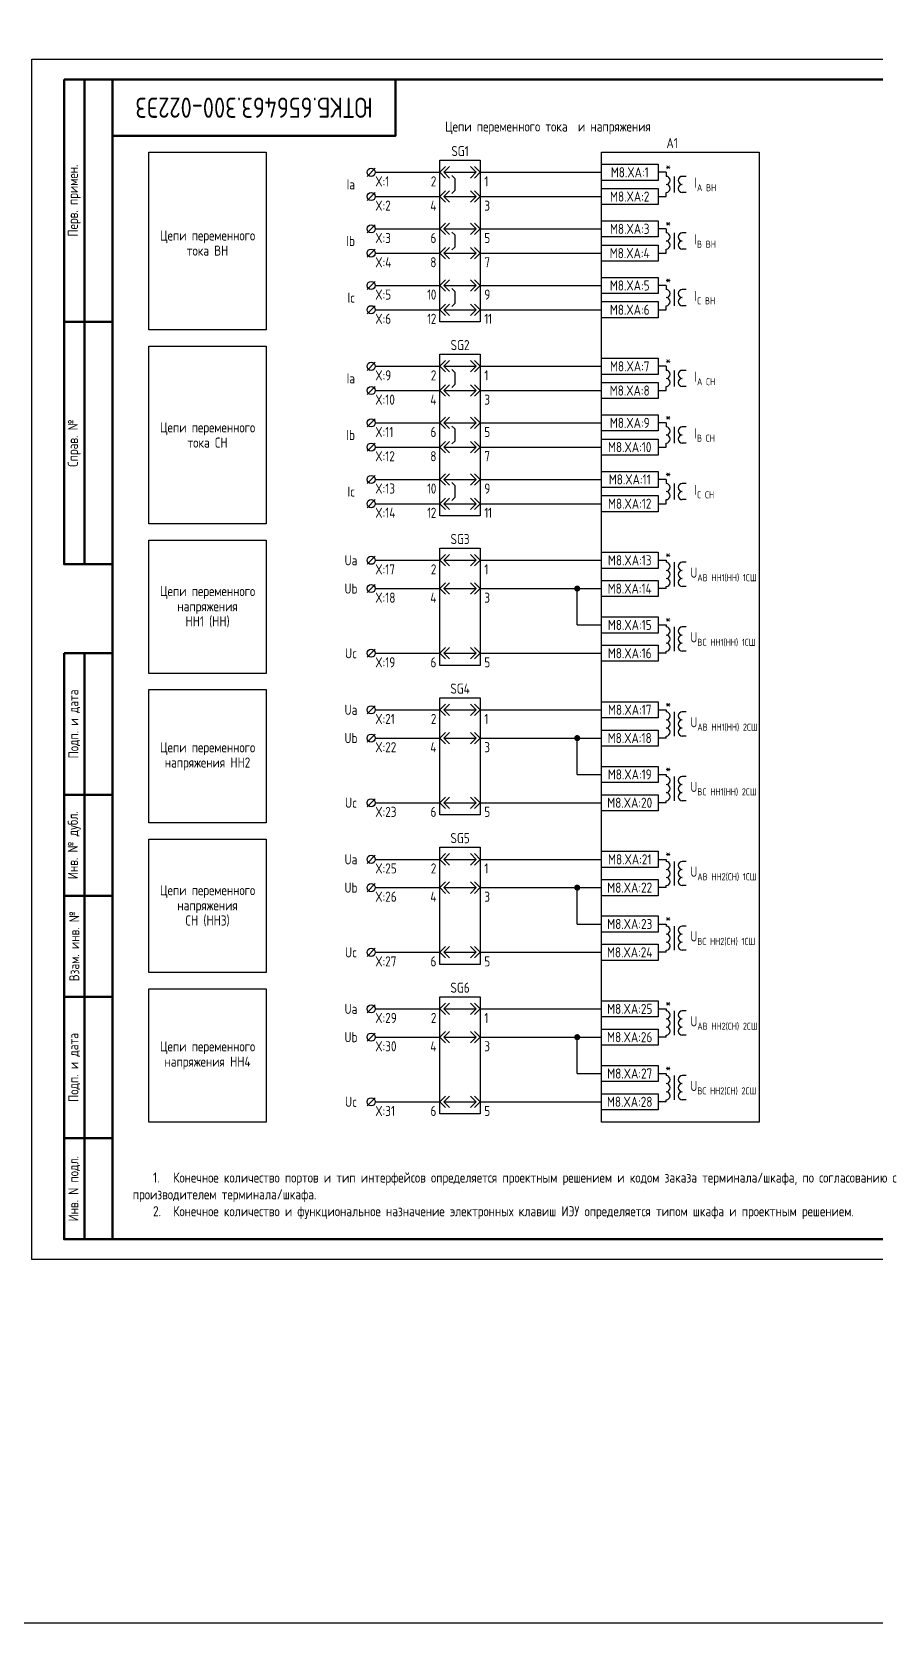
# Model space of a CAD drawing. Header units: millimetres. Extents: x -1036 to 3564, y -90 to 586.
# Drawn here: x 0 to 208.8, y -90 to 303.8 of the extents above; entities that cross this region are included whole.
import ezdxf

# ---------------------------------------------------------------- set-up
doc = ezdxf.new("R2010")
doc.units = ezdxf.units.MM
doc.styles.add('Gost_type_A', font='GOST_A.TTF')

# ---------------------------------------------------------------- blocks, each defined once
blk = doc.blocks.new('Штамп угловой верхний')
at = {"lineweight": 50}
blk.add_lwpolyline([(0, 0), (70, 0), (70, -14), (0, -14)], close=True, dxfattribs=at)
blk = doc.blocks.new('Формат_А3')
blk.add_lwpolyline([(-420, 297), (0, 297), (0, 0), (-420, 0)], close=True)
at = {"lineweight": 50}
blk.add_lwpolyline([(-400, 292), (-5, 292), (-5, 5), (-400, 5)], close=True, dxfattribs=at)
blk = doc.blocks.new('Штамп левый верхний')
at = {"lineweight": 50}
for points in [[(-12, 0), (-7, 0), (-7, -60), (-12, -60)], [(-7, 0), (0, 0), (0, -60), (-7, -60)], [(-12, -60), (-7, -60), (-7, -120), (-12, -120)], [(-7, -60), (0, -60), (0, -120), (-7, -120)]]:
    blk.add_lwpolyline(points, close=True, dxfattribs=at)
at = {"char_height": 2.5, "width": 60, "attachment_point": 5, "rotation": 90, "style": 'Gost_type_A'}
for s, insert in [('Перв. примен.', (-9.5, -30)), ('Справ. №', (-9.5, -90))]:
    blk.add_mtext(s, dxfattribs=dict(at, insert=insert))
blk = doc.blocks.new('Штамп левый нижний')
at = {"lineweight": 50}
for points in [[(-12, 145), (-7, 145), (-7, 110), (-12, 110)], [(-7, 145), (0, 145), (0, 110), (-7, 110)], [(-12, 110), (-7, 110), (-7, 85), (-12, 85)], [(-7, 110), (0, 110), (0, 85), (-7, 85)], [(-12, 85), (-7, 85), (-7, 60), (-12, 60)], [(-7, 85), (0, 85), (0, 60), (-7, 60)], [(-12, 60), (-7, 60), (-7, 25), (-12, 25)], [(-7, 60), (0, 60), (0, 25), (-7, 25)], [(-12, 25), (-7, 25), (-7, 0), (-12, 0)], [(-7, 25), (0, 25), (0, 0), (-7, 0)]]:
    blk.add_lwpolyline(points, close=True, dxfattribs=at)
at = {"char_height": 2.5, "attachment_point": 5, "rotation": 90, "style": 'Gost_type_A'}
for s, insert, width in [('Подп. и дата', (-9.5, 127.5), 35), ('Инв. № дубл.', (-9.5, 97.5), 25), ('Взам. инв. №', (-9.5, 72.5), 25), ('Подп. и дата', (-9.5, 42.5), 35), ('Инв. N подл.', (-9.5, 12.5), 25)]:
    blk.add_mtext(s, dxfattribs=dict(at, insert=insert, width=width))
blk = doc.blocks.new('БИ_разъем')
for p, q in [((0, 0), (1.41, 1.41)), ((0, 0), (1.41, 1.41)), ((0, 0), (1.41, -1.41)), ((0, 0), (1.41, -1.41)), ((1, 0), (2.41, 1.41)), ((1, 0), (2.41, -1.41)), ((1, 0), (9, 0)), ((9, 0), (7.59, 1.41)), ((9, 0), (7.59, -1.41)), ((10, 0), (8.59, 1.41)), ((10, 0), (8.59, 1.41)), ((10, 0), (8.59, -1.41)), ((10, 0), (8.59, -1.41))]:
    blk.add_line(p, q)
blk = doc.blocks.new('БИ_перемычка')
for p, q in [((2.97, -0.79), (3.67, -1.5)), ((3.67, -1.5), (3.67, -4.5)), ((2.97, -5.21), (3.67, -4.5))]:
    blk.add_line(p, q)
blk = doc.blocks.new('POINT')
at = {"const_width": 0.75}
blk.add_lwpolyline([(-0.375, 0, 1), (0.375, 0, 1)], format="xyb", close=True, dxfattribs=at)

msp = doc.modelspace()

# ---------------------------------------------------------------- linework, layer by layer
for p, q in [((85, 270), (83, 268)), ((85, 269), (101, 269)), ((111, 269), (141, 269)), ((157, 269), (155, 269)), ((85, 264), (83, 262)), ((85.01, 263), (100.83, 263)), ((111, 263), (141, 263)), ((155, 263), (157, 263)), ((85, 256), (83, 254)), ((85.01, 255), (100.83, 255)), ((111, 255), (141, 255)), ((157, 255), (155, 255)), ((85, 250), (83, 248)), ((85.01, 249), (100.83, 249)), ((111, 249), (141, 249)), ((155, 249), (157, 249)), ((85, 242), (83, 240)), ((85.01, 241), (100.83, 241)), ((111, 241), (141, 241)), ((157, 241), (155, 241)), ((85, 236), (83, 234)), ((85.01, 235), (100.83, 235)), ((111, 235), (141, 235)), ((155, 235), (157, 235)), ((85, 222), (83, 220)), ((85, 221), (101, 221)), ((111, 221), (141, 221)), ((157, 221), (155, 221)), ((85, 216), (83, 214)), ((85.01, 215), (100.83, 215)), ((111, 215), (141, 215)), ((155, 215), (157, 215)), ((85, 208), (83, 206)), ((85.01, 207), (100.83, 207)), ((111, 207), (141, 207)), ((157, 207), (155, 207)), ((85, 202), (83, 200)), ((85.01, 201), (100.83, 201)), ((111, 201), (141, 201)), ((155, 201), (157, 201)), ((85, 194), (83, 192)), ((85.01, 193), (100.83, 193)), ((111, 193), (141, 193)), ((157, 193), (155, 193)), ((85, 188), (83, 186)), ((85.01, 187), (100.83, 187)), ((111, 187), (141, 187)), ((155, 187), (157, 187)), ((85, 174), (83, 172)), ((85, 173), (101, 173)), ((111, 173), (141, 173)), ((85, 167), (83, 165)), ((85.01, 166), (100.83, 166)), ((111, 166), (141, 166)), ((135, 157), (135, 166)), ((135, 157), (141, 157)), ((85, 151), (83, 149)), ((85.01, 150), (100.83, 150)), ((111, 150), (141, 150)), ((85, 137), (83, 135)), ((85, 136), (101, 136)), ((111, 136), (141, 136)), ((85, 130), (83, 128)), ((85.01, 129), (100.83, 129)), ((111, 129), (141, 129)), ((135, 120), (135, 129)), ((135, 120), (141, 120)), ((85, 114), (83, 112)), ((85.01, 113), (100.83, 113)), ((111, 113), (141, 113)), ((85, 100), (83, 98)), ((85, 99), (101, 99)), ((111, 99), (141, 99)), ((85, 93), (83, 91)), ((85.01, 92), (100.83, 92)), ((111, 92), (141, 92)), ((135, 83), (135, 92)), ((135, 83), (141, 83)), ((85, 77), (83, 75)), ((85.01, 76), (100.83, 76)), ((111, 76), (141, 76)), ((85, 63), (83, 61)), ((85, 62), (101, 62)), ((111, 62), (141, 62)), ((85, 56), (83, 54)), ((85.01, 55), (100.83, 55)), ((111, 55), (141, 55)), ((135, 46), (135, 55)), ((135, 46), (141, 46)), ((85, 40), (83, 38)), ((85.01, 39), (100.83, 39)), ((111, 39), (141, 39))]:
    msp.add_line(p, q)
at = {"ltscale": 4}
for p, q in [((157, 269), (157, 268)), ((157, 268.5), (157, 268)), ((159, 268), (159, 264)), ((159, 268), (159, 264)), ((162, 268), (161, 268)), ((162, 268), (161, 268)), ((157, 263), (157, 264)), ((162, 264), (161, 264)), ((162, 264), (161, 264)), ((157, 255), (157, 254)), ((157, 254.5), (157, 254)), ((159, 254), (159, 250)), ((159, 254), (159, 250)), ((162, 254), (161, 254)), ((162, 254), (161, 254)), ((157, 249), (157, 250)), ((162, 250), (161, 250)), ((162, 250), (161, 250)), ((157, 241), (157, 240)), ((157, 240.5), (157, 240)), ((159, 240), (159, 236)), ((159, 240), (159, 236)), ((162, 240), (161, 240)), ((162, 240), (161, 240)), ((157, 235), (157, 236)), ((162, 236), (161, 236)), ((162, 236), (161, 236)), ((157, 221), (157, 220)), ((157, 220.5), (157, 220)), ((159, 220), (159, 216)), ((159, 220), (159, 216)), ((162, 220), (161, 220)), ((162, 220), (161, 220)), ((157, 215), (157, 216)), ((162, 216), (161, 216)), ((162, 216), (161, 216)), ((157, 207), (157, 206)), ((157, 206.5), (157, 206)), ((159, 206), (159, 202)), ((159, 206), (159, 202)), ((162, 206), (161, 206)), ((162, 206), (161, 206)), ((157, 201), (157, 202)), ((162, 202), (161, 202)), ((162, 202), (161, 202)), ((157, 193), (157, 192)), ((157, 192.5), (157, 192)), ((159, 192), (159, 188)), ((159, 192), (159, 188)), ((162, 192), (161, 192)), ((162, 192), (161, 192)), ((157, 187), (157, 188)), ((162, 188), (161, 188)), ((162, 188), (161, 188)), ((155, 173), (157, 173)), ((157, 173), (157, 172.5)), ((157, 173), (157, 172.5)), ((159, 172.5), (159, 168.5)), ((159, 170.5), (159, 166.5)), ((162, 172.5), (161, 172.5)), ((157, 166), (155, 166)), ((157, 166), (157, 166.5)), ((162, 166.5), (161, 166.5)), ((155, 157), (157, 157)), ((157, 157), (157, 156.5)), ((157, 157), (157, 156.5)), ((159, 156.5), (159, 152.5)), ((159, 154.5), (159, 150.5)), ((162, 156.5), (161, 156.5)), ((157, 150), (155, 150)), ((157, 150), (157, 150.5)), ((162, 150.5), (161, 150.5)), ((155, 136), (157, 136)), ((157, 136), (157, 135.5)), ((157, 136), (157, 135.5)), ((159, 135.5), (159, 131.5)), ((162, 135.5), (161, 135.5)), ((159, 133.5), (159, 129.5)), ((157, 129), (155, 129)), ((157, 129), (157, 129.5)), ((162, 129.5), (161, 129.5)), ((155, 120), (157, 120)), ((157, 120), (157, 119.5)), ((157, 120), (157, 119.5)), ((159, 119.5), (159, 115.5)), ((162, 119.5), (161, 119.5)), ((159, 117.5), (159, 113.5)), ((157, 113), (155, 113)), ((157, 113), (157, 113.5)), ((162, 113.5), (161, 113.5)), ((155, 99), (157, 99)), ((157, 99), (157, 98.5)), ((157, 99), (157, 98.5)), ((159, 98.5), (159, 94.5)), ((162, 98.5), (161, 98.5)), ((159, 96.5), (159, 92.5)), ((157, 92), (155, 92)), ((157, 92), (157, 92.5)), ((162, 92.5), (161, 92.5)), ((155, 83), (157, 83)), ((157, 83), (157, 82.5)), ((157, 83), (157, 82.5)), ((159, 82.5), (159, 78.5)), ((159, 80.5), (159, 76.5)), ((162, 82.5), (161, 82.5)), ((157, 76), (155, 76)), ((157, 76), (157, 76.5)), ((162, 76.5), (161, 76.5)), ((155, 62), (157, 62)), ((157, 62), (157, 61.5)), ((157, 62), (157, 61.5)), ((159, 61.5), (159, 57.5)), ((159, 59.5), (159, 55.5)), ((162, 61.5), (161, 61.5)), ((157, 55), (157, 55.5)), ((162, 55.5), (161, 55.5)), ((157, 55), (155, 55)), ((155, 46), (157, 46)), ((157, 46), (157, 45.5)), ((157, 46), (157, 45.5)), ((159, 45.5), (159, 41.5)), ((159, 43.5), (159, 39.5)), ((162, 45.5), (161, 45.5)), ((157, 39), (157, 39.5)), ((162, 39.5), (161, 39.5)), ((157, 39), (155, 39))]:
    msp.add_line(p, q, dxfattribs=at)
for points in [[(-1036, 586), (3564, 586), (3564, -90), (-1036, -90)], [(58, 230), (29, 230), (29, 274), (58, 274)], [(101, 272), (111, 272), (111, 232), (101, 232)], [(141, 274), (180, 274), (180, 34), (141, 34)], [(141, 271), (155, 271), (155, 267), (141, 267)], [(141, 265), (155, 265), (155, 261), (141, 261)], [(141, 257), (155, 257), (155, 253), (141, 253)], [(141, 251), (155, 251), (155, 247), (141, 247)], [(141, 243), (155, 243), (155, 239), (141, 239)], [(141, 237), (155, 237), (155, 233), (141, 233)], [(58, 182), (29, 182), (29, 226), (58, 226)], [(101, 224), (111, 224), (111, 184), (101, 184)], [(141, 223), (155, 223), (155, 219), (141, 219)], [(141, 217), (155, 217), (155, 213), (141, 213)], [(141, 209), (155, 209), (155, 205), (141, 205)], [(141, 203), (155, 203), (155, 199), (141, 199)], [(141, 195), (155, 195), (155, 191), (141, 191)], [(141, 189), (155, 189), (155, 185), (141, 185)], [(58, 145), (29, 145), (29, 178), (58, 178)], [(101, 176), (111, 176), (111, 147), (101, 147)], [(141, 175), (155, 175), (155, 171), (141, 171)], [(141, 168), (155, 168), (155, 164), (141, 164)], [(141, 159), (155, 159), (155, 155), (141, 155)], [(141, 152), (155, 152), (155, 148), (141, 148)], [(58, 108), (29, 108), (29, 141), (58, 141)], [(101, 139), (111, 139), (111, 110), (101, 110)], [(141, 138), (155, 138), (155, 134), (141, 134)], [(141, 131), (155, 131), (155, 127), (141, 127)], [(141, 122), (155, 122), (155, 118), (141, 118)], [(141, 115), (155, 115), (155, 111), (141, 111)], [(58, 71), (29, 71), (29, 104), (58, 104)], [(101, 102), (111, 102), (111, 73), (101, 73)], [(141, 101), (155, 101), (155, 97), (141, 97)], [(141, 94), (155, 94), (155, 90), (141, 90)], [(141, 85), (155, 85), (155, 81), (141, 81)], [(141, 78), (155, 78), (155, 74), (141, 74)], [(58, 34), (29, 34), (29, 67), (58, 67)], [(101, 65), (111, 65), (111, 36), (101, 36)], [(141, 64), (155, 64), (155, 60), (141, 60)], [(141, 57), (155, 57), (155, 53), (141, 53)], [(141, 48), (155, 48), (155, 44), (141, 44)], [(141, 41), (155, 41), (155, 37), (141, 37)]]:
    msp.add_lwpolyline(points, close=True)
for centre in [(84, 269), (84, 263), (84, 255), (84, 249), (84, 241), (84, 235), (84, 221), (84, 215), (84, 207), (84, 201), (84, 193), (84, 187), (84, 173), (84, 166), (84, 150), (84, 136), (84, 129), (84, 113), (84, 99), (84, 92), (84, 76), (84, 62), (84, 55), (84, 39)]:
    msp.add_circle(centre, 1)
for centre, start, end in [((157, 267), 270, 90), ((157, 267), 270, 90), ((161, 267), 90, 270), ((161, 267), 90, 270), ((157, 265), 270, 90), ((157, 265), 270, 90), ((161, 265), 90, 270), ((161, 265), 90, 270), ((157, 253), 270, 90), ((157, 253), 270, 90), ((161, 253), 90, 270), ((161, 253), 90, 270), ((157, 251), 270, 90), ((157, 251), 270, 90), ((161, 251), 90, 270), ((161, 251), 90, 270), ((157, 239), 270, 90), ((157, 239), 270, 90), ((157, 237), 270, 90), ((157, 237), 270, 90), ((161, 239), 90, 270), ((161, 239), 90, 270), ((161, 237), 90, 270), ((161, 237), 90, 270), ((157, 219), 270, 90), ((157, 219), 270, 90), ((157, 217), 270, 90), ((157, 217), 270, 90), ((161, 219), 90, 270), ((161, 219), 90, 270), ((161, 217), 90, 270), ((161, 217), 90, 270), ((157, 205), 270, 90), ((157, 205), 270, 90), ((161, 205), 90, 270), ((161, 205), 90, 270), ((157, 203), 270, 90), ((157, 203), 270, 90), ((161, 203), 90, 270), ((161, 203), 90, 270), ((157, 191), 270, 90), ((157, 191), 270, 90), ((157, 189), 270, 90), ((157, 189), 270, 90), ((161, 191), 90, 270), ((161, 191), 90, 270), ((161, 189), 90, 270), ((161, 189), 90, 270), ((157, 171.5), 270, 90), ((157, 169.5), 270, 90), ((161, 171.5), 90, 270), ((161, 171.5), 90, 270), ((161, 169.5), 90, 270), ((161, 169.5), 90, 270), ((157, 167.5), 270, 90), ((161, 167.5), 90, 270), ((157, 155.5), 270, 90), ((157, 153.5), 270, 90), ((161, 155.5), 90, 270), ((161, 155.5), 90, 270), ((161, 153.5), 90, 270), ((161, 153.5), 90, 270), ((157, 151.5), 270, 90), ((161, 151.5), 90, 270), ((157, 134.5), 270, 90), ((161, 134.5), 90, 270), ((161, 134.5), 90, 270), ((157, 132.5), 270, 90), ((157, 130.5), 270, 90), ((161, 132.5), 90, 270), ((161, 132.5), 90, 270), ((161, 130.5), 90, 270), ((157, 118.5), 270, 90), ((161, 118.5), 90, 270), ((161, 118.5), 90, 270), ((157, 116.5), 270, 90), ((157, 114.5), 270, 90), ((161, 116.5), 90, 270), ((161, 116.5), 90, 270), ((161, 114.5), 90, 270), ((157, 97.5), 270, 90), ((161, 97.5), 90, 270), ((161, 97.5), 90, 270), ((157, 95.5), 270, 90), ((161, 95.5), 90, 270), ((161, 95.5), 90, 270), ((157, 93.5), 270, 90), ((161, 93.5), 90, 270), ((157, 81.5), 270, 90), ((157, 79.5), 270, 90), ((161, 81.5), 90, 270), ((161, 81.5), 90, 270), ((161, 79.5), 90, 270), ((161, 79.5), 90, 270), ((157, 77.5), 270, 90), ((161, 77.5), 90, 270), ((157, 60.5), 270, 90), ((157, 58.5), 270, 90), ((161, 60.5), 90, 270), ((161, 60.5), 90, 270), ((161, 58.5), 90, 270), ((161, 58.5), 90, 270), ((157, 56.5), 270, 90), ((161, 56.5), 90, 270), ((157, 44.5), 270, 90), ((157, 42.5), 270, 90), ((161, 44.5), 90, 270), ((161, 44.5), 90, 270), ((161, 42.5), 90, 270), ((161, 42.5), 90, 270), ((157, 40.5), 270, 90), ((161, 40.5), 90, 270)]:
    msp.add_arc(centre, 1, start, end, dxfattribs=at)

# ---------------------------------------------------------------- block references
at = {"color": 1}
for name, p in [('Формат_А3', (420, 0)), ('Штамп левый верхний', (20, 292)), ('Штамп левый нижний', (20, 5))]:
    msp.add_blockref(name, p, dxfattribs=at)
for name, p in [('Штамп угловой верхний', (20, 292)), ('БИ_разъем', (101, 269)), ('БИ_перемычка', (101, 269)), ('БИ_разъем', (101, 263)), ('БИ_разъем', (101, 255)), ('БИ_перемычка', (101, 255)), ('БИ_разъем', (101, 249)), ('БИ_разъем', (101, 241)), ('БИ_перемычка', (101, 241)), ('БИ_разъем', (101, 235)), ('БИ_разъем', (101, 221)), ('БИ_перемычка', (101, 221)), ('БИ_разъем', (101, 215)), ('БИ_разъем', (101, 207)), ('БИ_перемычка', (101, 207)), ('БИ_разъем', (101, 201)), ('БИ_разъем', (101, 193)), ('БИ_перемычка', (101, 193)), ('БИ_разъем', (101, 187)), ('БИ_разъем', (101, 173)), ('БИ_разъем', (101, 166)), ('POINT', (135, 166)), ('БИ_разъем', (101, 150)), ('БИ_разъем', (101, 136)), ('БИ_разъем', (101, 129)), ('POINT', (135, 129)), ('БИ_разъем', (101, 113)), ('БИ_разъем', (101, 99)), ('БИ_разъем', (101, 92)), ('POINT', (135, 92)), ('БИ_разъем', (101, 76)), ('БИ_разъем', (101, 62)), ('БИ_разъем', (101, 55)), ('POINT', (135, 55)), ('БИ_разъем', (101, 39))]:
    msp.add_blockref(name, p)

# ---------------------------------------------------------------- texts
at = {"insert": (55, 285), "char_height": 5, "width": 70, "attachment_point": 5, "rotation": 180, "style": 'Gost_type_A'}
msp.add_mtext('ЮТКБ.656463.300-022Э3', dxfattribs=at)
at = {"char_height": 2.5, "line_spacing_factor": 0.9, "style": 'Gost_type_A'}
for s, insert, width, attachment_point in [('Цепи переменного тока  и напряжения', (127.75, 280), 197.5, 5), ('A1', (158.5, 275), 35, 8), ('SG1', (106, 273), 10, 8), ('X:1', (85, 268), 10, 1), ('{\\T0.9;2}', (100, 268), 5, 3), ('{\\T0.9;1}', (112, 268), 5, 1), ('Ia', (80, 266), 6, 6), ('X:2', (85, 262), 10, 1), ('{\\T0.9;4}', (100, 262), 5, 3), ('{\\T0.9;3}', (112, 262), 5, 1), ('Цепи переменного \\Pтока ВН', (43.5, 251.5), 29, 5), ('Ib', (80, 252), 6, 6), ('X:3', (85, 254), 10, 1), ('{\\T0.9;6}', (100, 254), 5, 3), ('{\\T0.9;5}', (112, 254), 5, 1), ('X:4', (85, 248), 10, 1), ('{\\T0.9;8}', (100, 248), 5, 3), ('{\\T0.9;7}', (112, 248), 5, 1), ('Ic', (80, 238), 6, 6), ('X:5', (85, 240), 10, 1), ('{\\T0.9;10}', (100, 240), 5, 3), ('{\\T0.9;9}', (112, 240), 5, 1), ('X:6', (85, 234), 10, 1), ('{\\T0.9;12}', (100, 234), 5, 3), ('{\\T0.9;11}', (112, 234), 5, 1), ('SG2', (106, 225), 10, 8), ('Ia', (80, 218), 6, 6), ('X:9', (85, 220), 10, 1), ('{\\T0.9;2}', (100, 220), 5, 3), ('{\\T0.9;1}', (112, 220), 5, 1), ('X:10', (85, 214), 10, 1), ('{\\T0.9;4}', (100, 214), 5, 3), ('{\\T0.9;3}', (112, 214), 5, 1), ('Цепи переменного тока СН', (43.5, 204), 29, 5), ('Ib', (80, 204), 6, 6), ('X:11', (85, 206), 10, 1), ('{\\T0.9;6}', (100, 206), 5, 3), ('{\\T0.9;5}', (112, 206), 5, 1), ('X:12', (85, 200), 10, 1), ('{\\T0.9;8}', (100, 200), 5, 3), ('{\\T0.9;7}', (112, 200), 5, 1), ('Ic', (80, 190), 6, 6), ('X:13', (85, 192), 10, 1), ('{\\T0.9;10}', (100, 192), 5, 3), ('{\\T0.9;9}', (112, 192), 5, 1), ('X:14', (85, 186), 10, 1), ('{\\T0.9;12}', (100, 186), 5, 3), ('{\\T0.9;11}', (112, 186), 5, 1), ('SG3', (106, 177), 10, 8), ('Ua', (79, 173), 6, 5), ('X:17', (85, 172), 10, 1), ('{\\T0.9;2}', (100, 172), 5, 3), ('{\\T0.9;1}', (112, 172), 5, 1), ('Цепи переменного напряжения  \\PНН1 (НН)', (43.5, 161.5), 29, 5), ('Ub', (79, 166), 6, 5), ('X:18', (85, 165), 10, 1), ('{\\T0.9;4}', (100, 165), 5, 3), ('{\\T0.9;3}', (112, 165), 5, 1), ('Uc', (79, 150), 6, 5), ('X:19', (85, 149), 10, 1), ('{\\T0.9;6}', (100, 149), 5, 3), ('{\\T0.9;5}', (112, 149), 5, 1), ('SG4', (106, 140), 10, 8), ('Ua', (79, 136), 6, 5), ('X:21', (85, 135), 10, 1), ('{\\T0.9;2}', (100, 135), 5, 3), ('{\\T0.9;1}', (112, 135), 5, 1), ('Ub', (79, 129), 6, 5), ('Цепи переменного напряжения НН2', (43.5, 124.5), 29, 5), ('X:22', (85, 128), 10, 1), ('{\\T0.9;4}', (100, 128), 5, 3), ('{\\T0.9;3}', (112, 128), 5, 1), ('Uc', (79, 113), 6, 5), ('X:23', (85, 112), 10, 1), ('{\\T0.9;6}', (100, 112), 5, 3), ('{\\T0.9;5}', (112, 112), 5, 1), ('SG5', (106, 103), 10, 8), ('Ua', (79, 99), 6, 5), ('X:25', (85, 98), 10, 1), ('{\\T0.9;2}', (100, 98), 5, 3), ('{\\T0.9;1}', (112, 98), 5, 1), ('Цепи переменного напряжения  \\PСН (НН3) ', (43.5, 87.5), 29, 5), ('Ub', (79, 92), 6, 5), ('X:26', (85, 91), 10, 1), ('{\\T0.9;4}', (100, 91), 5, 3), ('{\\T0.9;3}', (112, 91), 5, 1), ('Uc', (79, 76), 6, 5), ('X:27', (85, 75), 10, 1), ('{\\T0.9;6}', (100, 75), 5, 3), ('{\\T0.9;5}', (112, 75), 5, 1), ('SG6', (106, 66), 10, 8), ('Ua', (79, 62), 6, 5), ('X:29', (85, 61), 10, 1), ('{\\T0.9;2}', (100, 61), 5, 3), ('{\\T0.9;1}', (112, 61), 5, 1), ('Ub', (79, 55), 6, 5), ('Цепи переменного напряжения НН4', (43.5, 50.5), 29, 5), ('X:30', (85, 54), 10, 1), ('{\\T0.9;4}', (100, 54), 5, 3), ('{\\T0.9;3}', (112, 54), 5, 1), ('Uc', (79, 39), 6, 5), ('X:31', (85, 38), 10, 1), ('{\\T0.9;6}', (100, 38), 5, 3), ('{\\T0.9;5}', (112, 38), 5, 1)]:
    msp.add_mtext(s, dxfattribs=dict(at, insert=insert, width=width, attachment_point=attachment_point))
at = {"char_height": 2.5, "style": 'Gost_type_A'}
for s, insert, width, attachment_point in [('M8.XA:1', (148, 269), 14, 5), ('*', (157.5, 270.5), 3, 5), ('M8.XA:2', (147.99, 263), 14.018, 5), ('\\A1;I{\\H0.7x;\\S^ A BН;}', (164, 266), 8, 4), ('M8.XA:3', (148, 255), 14, 5), ('*', (157.5, 256.5), 3, 5), ('\\A1;I{\\H0.7x;\\S^ B BН;}', (164, 252), 8, 4), ('M8.XA:4', (147.99, 248.99), 14.018, 5), ('M8.XA:5', (148, 241), 14, 5), ('*', (157.5, 242.5), 3, 5), ('\\A1;I{\\H0.7x;\\S^ C BН;}', (164, 238), 8, 4), ('M8.XA:6', (147.99, 234.99), 14.018, 5), ('M8.XA:7', (148, 221), 14, 5), ('*', (157.5, 222.5), 3, 5), ('\\A1;I{\\H0.7x;\\S^ A СН;}', (164, 218), 8, 4), ('M8.XA:8', (147.99, 215), 14.018, 5), ('*', (157.5, 208.5), 3, 5), ('M8.XA:9', (148, 207), 14, 5), ('\\A1;I{\\H0.7x;\\S^ B СН;}', (164, 204), 8, 4), ('M8.XA:10', (147.99, 200.99), 14.018, 5), ('M8.XA:11', (148, 193), 14, 5), ('*', (157.5, 194.5), 3, 5), ('\\A1;I{\\H0.7x;\\S^ C СН;}', (164, 190), 8, 4), ('M8.XA:12', (147.99, 187), 14.018, 5), ('M8.XA:13', (148, 173), 14, 5), ('*', (157.5, 174.5), 3, 5), ('\\A1;U{\\H0.7x;\\S^ AB HH1(HH) 1СШ;}', (163, 169.5), 12, 4), ('M8.XA:14', (147.99, 166), 14.018, 5), ('M8.XA:15', (148, 157), 14, 5), ('*', (157.5, 158.5), 3, 5), ('\\A1;U{\\H0.7x;\\S^ BC HH1(HH) 1СШ;}', (163, 153.5), 12, 4), ('M8.XA:16', (147.99, 150), 14.018, 5), ('M8.XA:17', (148, 136), 14, 5), ('*', (157.5, 137.5), 3, 5), ('\\A1;U{\\H0.7x;\\S^ AB HH1(HH) 2СШ;}', (163, 132.5), 12, 4), ('M8.XA:18', (147.99, 129), 14.018, 5), ('M8.XA:19', (148, 120), 14, 5), ('*', (157.5, 121.5), 3, 5), ('\\A1;U{\\H0.7x;\\S^ BC HH1(HH) 2СШ;}', (163, 116.5), 12, 4), ('M8.XA:20', (147.99, 113), 14.018, 5), ('M8.XA:21', (148, 99), 14, 5), ('*', (157.5, 100.5), 3, 5), ('\\A1;U{\\H0.7x;\\S^ AB HH2(СH) 1СШ;}', (163, 95.5), 12, 4), ('M8.XA:22', (147.99, 92), 14.018, 5), ('M8.XA:23', (148, 83), 14, 5), ('*', (157.5, 84.5), 3, 5), ('\\A1;U{\\H0.7x;\\S^ BС HH2(СH) 1СШ;}', (163, 79.5), 12, 4), ('M8.XA:24', (147.99, 76), 14.018, 5), ('M8.XA:25', (148, 62), 14, 5), ('*', (157.5, 63.5), 3, 5), ('\\A1;U{\\H0.7x;\\S^ AB HH2(СH) 2СШ;}', (163, 58.5), 12, 4), ('M8.XA:26', (147.99, 55), 14.018, 5), ('M8.XA:27', (148, 46), 14, 5), ('*', (157.5, 47.5), 3, 5), ('\\A1;U{\\H0.7x;\\S^ BС HH2(СH) 2СШ;}', (163, 42.5), 12, 4), ('M8.XA:28', (147.99, 39), 14.018, 5), ('\\A1;\\P\\P\\pxi2,t4,8;1.^IКонечное количество портов и тип интерфейсов определяется проектным решением и кодом заказа терминала/шкафа, по согласованию с производителем терминала/шкафа.\\P2.^IКонечное количество и функциональное назначение электронных клавиш ИЭУ определяется типом шкафа и проектным решением.', (25, 10), 205, 7)]:
    msp.add_mtext(s, dxfattribs=dict(at, insert=insert, width=width, attachment_point=attachment_point))

doc.saveas('drawing.dxf')
